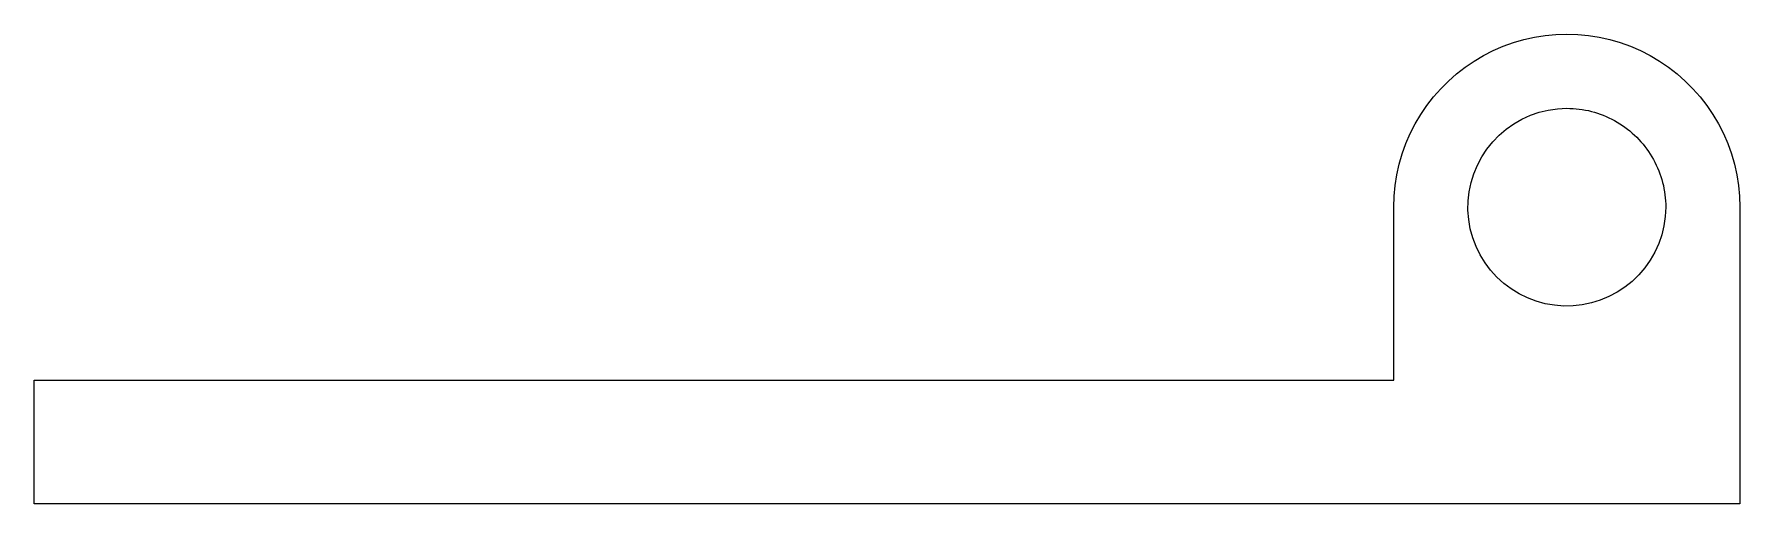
# Model space of a CAD drawing. Header units: metres. Extents: x -47 to 22, y 0 to 19.
import ezdxf

# ---------------------------------------------------------------- set-up
doc = ezdxf.new("R2010")
doc.units = ezdxf.units.M

msp = doc.modelspace()

# ---------------------------------------------------------------- linework, layer by layer
for points in [[(8, 12), (8.014, 12.44), (8.055, 12.877), (8.124, 13.312), (8.22, 13.741), (8.343, 14.163), (8.492, 14.577), (8.666, 14.98), (8.866, 15.372), (9.09, 15.751), (9.337, 16.114), (9.606, 16.462), (9.897, 16.792), (10.208, 17.103), (10.538, 17.394), (10.886, 17.663), (11.249, 17.91), (11.628, 18.134), (12.02, 18.334), (12.423, 18.508), (12.837, 18.657), (13.259, 18.78), (13.688, 18.876), (14.123, 18.945), (14.56, 18.986), (15, 19), (15.44, 18.986), (15.877, 18.945), (16.312, 18.876), (16.741, 18.78), (17.163, 18.657), (17.577, 18.508), (17.98, 18.334), (18.372, 18.134), (18.751, 17.91), (19.114, 17.663), (19.462, 17.394), (19.792, 17.103), (20.103, 16.792), (20.394, 16.462), (20.663, 16.114), (20.91, 15.751), (21.134, 15.372), (21.334, 14.98), (21.508, 14.577), (21.657, 14.163), (21.78, 13.741), (21.876, 13.312), (21.945, 12.877), (21.986, 12.44), (22, 12)], [(19, 12), (18.982, 11.624), (18.929, 11.25), (18.841, 10.884), (18.719, 10.528), (18.564, 10.184), (18.377, 9.857), (18.161, 9.548), (17.916, 9.262), (17.645, 9), (17.351, 8.764), (17.036, 8.557), (16.703, 8.381), (16.355, 8.236), (15.995, 8.126), (15.626, 8.049), (15.251, 8.008), (14.874, 8.002), (14.499, 8.032), (14.127, 8.096), (13.764, 8.196), (13.411, 8.329), (13.073, 8.495), (12.752, 8.692), (12.45, 8.918), (12.172, 9.172), (11.918, 9.45), (11.692, 9.752), (11.495, 10.073), (11.329, 10.411), (11.196, 10.764), (11.096, 11.127), (11.032, 11.499), (11.002, 11.874), (11.008, 12.251), (11.049, 12.626), (11.126, 12.995), (11.236, 13.355), (11.381, 13.703), (11.557, 14.036), (11.764, 14.351), (12, 14.645), (12.262, 14.916), (12.548, 15.161), (12.857, 15.377), (13.184, 15.564), (13.528, 15.719), (13.884, 15.841), (14.25, 15.929), (14.624, 15.982), (15, 16)], [(15, 16), (15.126, 15.998), (15.251, 15.992), (15.376, 15.982), (15.501, 15.968), (15.626, 15.951), (15.75, 15.929), (15.873, 15.904), (15.995, 15.874), (16.116, 15.841), (16.236, 15.804), (16.355, 15.764), (16.472, 15.719), (16.589, 15.671), (16.703, 15.619), (16.816, 15.564), (16.927, 15.505), (17.036, 15.443), (17.143, 15.377), (17.248, 15.308), (17.351, 15.236), (17.452, 15.161), (17.55, 15.082), (17.645, 15), (17.738, 14.916), (17.828, 14.828), (17.916, 14.738), (18, 14.645), (18.082, 14.55), (18.161, 14.452), (18.236, 14.351), (18.308, 14.248), (18.377, 14.143), (18.443, 14.036), (18.505, 13.927), (18.564, 13.816), (18.619, 13.703), (18.671, 13.589), (18.719, 13.472), (18.764, 13.355), (18.804, 13.236), (18.841, 13.116), (18.874, 12.995), (18.904, 12.873), (18.929, 12.75), (18.951, 12.626), (18.968, 12.501), (18.982, 12.376), (18.992, 12.251), (18.998, 12.126), (19, 12)], [(8, 5), (8, 5.14), (8, 5.28), (8, 5.42), (8, 5.56), (8, 5.7), (8, 5.84), (8, 5.98), (8, 6.12), (8, 6.26), (8, 6.4), (8, 6.54), (8, 6.68), (8, 6.82), (8, 6.96), (8, 7.1), (8, 7.24), (8, 7.38), (8, 7.52), (8, 7.66), (8, 7.8), (8, 7.94), (8, 8.08), (8, 8.22), (8, 8.36), (8, 8.5), (8, 8.64), (8, 8.78), (8, 8.92), (8, 9.06), (8, 9.2), (8, 9.34), (8, 9.48), (8, 9.62), (8, 9.76), (8, 9.9), (8, 10.04), (8, 10.18), (8, 10.32), (8, 10.46), (8, 10.6), (8, 10.74), (8, 10.88), (8, 11.02), (8, 11.16), (8, 11.3), (8, 11.44), (8, 11.58), (8, 11.72), (8, 11.86), (8, 12)], [(8, 5), (8, 5.14), (8, 5.28), (8, 5.42), (8, 5.56), (8, 5.7), (8, 5.84), (8, 5.98), (8, 6.12), (8, 6.26), (8, 6.4), (8, 6.54), (8, 6.68), (8, 6.82), (8, 6.96), (8, 7.1), (8, 7.24), (8, 7.38), (8, 7.52), (8, 7.66), (8, 7.8), (8, 7.94), (8, 8.08), (8, 8.22), (8, 8.36), (8, 8.5), (8, 8.64), (8, 8.78), (8, 8.92), (8, 9.06), (8, 9.2), (8, 9.34), (8, 9.48), (8, 9.62), (8, 9.76), (8, 9.9), (8, 10.04), (8, 10.18), (8, 10.32), (8, 10.46), (8, 10.6), (8, 10.74), (8, 10.88), (8, 11.02), (8, 11.16), (8, 11.3), (8, 11.44), (8, 11.58), (8, 11.72), (8, 11.86), (8, 12)], [(22, 12), (22, 11.76), (22, 11.52), (22, 11.28), (22, 11.04), (22, 10.8), (22, 10.56), (22, 10.32), (22, 10.08), (22, 9.84), (22, 9.6), (22, 9.36), (22, 9.12), (22, 8.88), (22, 8.64), (22, 8.4), (22, 8.16), (22, 7.92), (22, 7.68), (22, 7.44), (22, 7.2), (22, 6.96), (22, 6.72), (22, 6.48), (22, 6.24), (22, 6), (22, 5.76), (22, 5.52), (22, 5.28), (22, 5.04), (22, 4.8), (22, 4.56), (22, 4.32), (22, 4.08), (22, 3.84), (22, 3.6), (22, 3.36), (22, 3.12), (22, 2.88), (22, 2.64), (22, 2.4), (22, 2.16), (22, 1.92), (22, 1.68), (22, 1.44), (22, 1.2), (22, 0.96), (22, 0.72), (22, 0.48), (22, 0.24), (22, 0)], [(-47, 0), (-47, 0.1), (-47, 0.2), (-47, 0.3), (-47, 0.4), (-47, 0.5), (-47, 0.6), (-47, 0.7), (-47, 0.8), (-47, 0.9), (-47, 1), (-47, 1.1), (-47, 1.2), (-47, 1.3), (-47, 1.4), (-47, 1.5), (-47, 1.6), (-47, 1.7), (-47, 1.8), (-47, 1.9), (-47, 2), (-47, 2.1), (-47, 2.2), (-47, 2.3), (-47, 2.4), (-47, 2.5), (-47, 2.6), (-47, 2.7), (-47, 2.8), (-47, 2.9), (-47, 3), (-47, 3.1), (-47, 3.2), (-47, 3.3), (-47, 3.4), (-47, 3.5), (-47, 3.6), (-47, 3.7), (-47, 3.8), (-47, 3.9), (-47, 4), (-47, 4.1), (-47, 4.2), (-47, 4.3), (-47, 4.4), (-47, 4.5), (-47, 4.6), (-47, 4.7), (-47, 4.8), (-47, 4.9), (-47, 5)], [(-47, 5), (-45.9, 5), (-44.8, 5), (-43.7, 5), (-42.6, 5), (-41.5, 5), (-40.4, 5), (-39.3, 5), (-38.2, 5), (-37.1, 5), (-36, 5), (-34.9, 5), (-33.8, 5), (-32.7, 5), (-31.6, 5), (-30.5, 5), (-29.4, 5), (-28.3, 5), (-27.2, 5), (-26.1, 5), (-25, 5), (-23.9, 5), (-22.8, 5), (-21.7, 5), (-20.6, 5), (-19.5, 5), (-18.4, 5), (-17.3, 5), (-16.2, 5), (-15.1, 5), (-14, 5), (-12.9, 5), (-11.8, 5), (-10.7, 5), (-9.6, 5), (-8.5, 5), (-7.4, 5), (-6.3, 5), (-5.2, 5), (-4.1, 5), (-3, 5), (-1.9, 5), (-0.8, 5), (0.3, 5), (1.4, 5), (2.5, 5), (3.6, 5), (4.7, 5), (5.8, 5), (6.9, 5), (8, 5)], [(-20, 5), (-19.44, 5), (-18.88, 5), (-18.32, 5), (-17.76, 5), (-17.2, 5), (-16.64, 5), (-16.08, 5), (-15.52, 5), (-14.96, 5), (-14.4, 5), (-13.84, 5), (-13.28, 5), (-12.72, 5), (-12.16, 5), (-11.6, 5), (-11.04, 5), (-10.48, 5), (-9.92, 5), (-9.36, 5), (-8.8, 5), (-8.24, 5), (-7.68, 5), (-7.12, 5), (-6.56, 5), (-6, 5), (-5.44, 5), (-4.88, 5), (-4.32, 5), (-3.76, 5), (-3.2, 5), (-2.64, 5), (-2.08, 5), (-1.52, 5), (-0.96, 5), (-0.4, 5), (0.16, 5), (0.72, 5), (1.28, 5), (1.84, 5), (2.4, 5), (2.96, 5), (3.52, 5), (4.08, 5), (4.64, 5), (5.2, 5), (5.76, 5), (6.32, 5), (6.88, 5), (7.44, 5), (8, 5)], [(22, 0), (20.62, 0), (19.24, 0), (17.86, 0), (16.48, 0), (15.1, 0), (13.72, 0), (12.34, 0), (10.96, 0), (9.58, 0), (8.2, 0), (6.82, 0), (5.44, 0), (4.06, 0), (2.68, 0), (1.3, 0), (-0.08, 0), (-1.46, 0), (-2.84, 0), (-4.22, 0), (-5.6, 0), (-6.98, 0), (-8.36, 0), (-9.74, 0), (-11.12, 0), (-12.5, 0), (-13.88, 0), (-15.26, 0), (-16.64, 0), (-18.02, 0), (-19.4, 0), (-20.78, 0), (-22.16, 0), (-23.54, 0), (-24.92, 0), (-26.3, 0), (-27.68, 0), (-29.06, 0), (-30.44, 0), (-31.82, 0), (-33.2, 0), (-34.58, 0), (-35.96, 0), (-37.34, 0), (-38.72, 0), (-40.1, 0), (-41.48, 0), (-42.86, 0), (-44.24, 0), (-45.62, 0), (-47, 0)]]:
    msp.add_lwpolyline(points)

doc.saveas('drawing.dxf')
